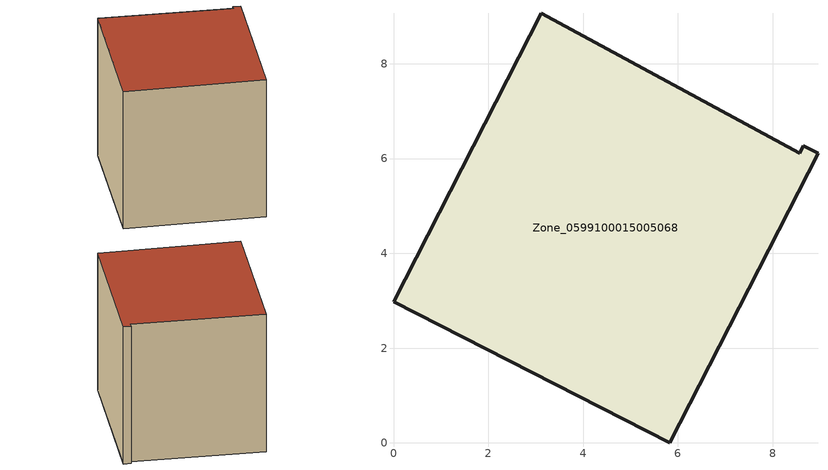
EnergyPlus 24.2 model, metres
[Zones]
Zone_0599100015005068
 floor ground (C_G): 5.83,0 0,2.98 3.12,9.07 8.57,6.11 8.64,6.26 8.96,6.11 z0.93
 wall outside (C_F): 5.83,0 8.96,6.11 8.64,6.26 8.57,6.11 3.12,9.07 0,2.98 5.83,0 z0.93:8.05
 roof outside (C_R): 0,2.98 5.83,0 8.96,6.11 8.64,6.26 8.57,6.11 3.12,9.07 z8.05
[BUILDING]
Pand.0599100015005068: North Axis=0; Terrain=City; Loads Convergence Tolerance Value=0.04; Temperature Convergence Tolerance Value=0.4; Solar Distribution=FullExterior; Maximum Number of Warmup Days=25; Minimum Number of Warmup Days=1
[Site:Location]
Rotterdam.The.Hague.AP_ZH_NLD Design_Conditions: Latitude=51.96; Longitude=4.45; Time Zone=1; Elevation=-4.5
[SITE:GROUNDTEMPERATURE:BUILDINGSURFACE]
18, 18, 18, 18, 18, 18, 18, 18, 18, 18, 18, 18
[MATERIAL] Thermal Absorptance=0.9; Solar Absorptance=0.7; Visible Absorptance=0.7
Name | Roughness | Thickness | Conductivity | Density | Specific Heat
G.TI.1946-1964 | MediumSmooth | 0.15 | 1 | 540 | 1210
F.TI.1946-1964 | Rough | 0.3 | 0.857143 | 1920 | 840
R.TI.1946-1964 | MediumRough | 0.2 | 0.277778 | 1500 | 1000
[CONSTRUCTION]
C_G: G.TI.1946-1964
C_F: F.TI.1946-1964
C_R: R.TI.1946-1964
[ZONE]
Zone_0599100015005068: Type=1; Multiplier=1; Ceiling Height=Autocalculate; Volume=Autocalculate; Floor Area=autocalculate; Part of Total Floor Area=Yes
[ZONEINFILTRATION:DESIGNFLOWRATE]
Infil_Zone_0599100015005068: Zone or ZoneList or Space or SpaceList=Zone_0599100015005068; Schedule=AlwaysOn; Design Flow Rate Calculation Method=Flow/Area; Flow Rate per Floor Area=0.003; Constant Term Coefficient=1; Temperature Term Coefficient=0; Velocity Term Coefficient=0; Velocity Squared Term Coefficient=0
[HVACTEMPLATE:ZONE:IDEALLOADSAIRSYSTEM]
Zone_0599100015005068: Maximum Heating Supply Air Temperature=50; Minimum Cooling Supply Air Temperature=13; Maximum Heating Supply Air Humidity Ratio=0.0156; Minimum Cooling Supply Air Humidity Ratio=0.0077; Heating Limit=NoLimit; Cooling Limit=NoLimit; Dehumidification Control Type=ConstantSensibleHeatRatio; Cooling Sensible Heat Ratio=0.7; Dehumidification Setpoint=60; Humidification Control Type=None; Humidification Setpoint=30; Outdoor Air Method=None; Outdoor Air Flow Rate per Person=0.00944; Outdoor Air Flow Rate per Zone Floor Area=0; Outdoor Air Flow Rate per Zone=0; Demand Controlled Ventilation Type=None; Outdoor Air Economizer Type=NoEconomizer; Heat Recovery Type=None; Sensible Heat Recovery Effectiveness=0.7; Latent Heat Recovery Effectiveness=0.65
[ZONECONTROL:THERMOSTAT]
ThermostatControl_Zone_0599100015005068: Zone or ZoneList=Zone_0599100015005068; Control Type Schedule=DualSetpointControlType; Control 1=Thermostat_Zone_0599100015005068; Temperature Difference Between Cutout And Setpoint=0
[THERMOSTATSETPOINT:DUALSETPOINT]
Thermostat_Zone_0599100015005068: Heating Setpoint Temperature Schedule=HeatingSetpoint_Zone_0599100015005068; Cooling Setpoint Temperature Schedule=CoolingSetpoint_Zone_0599100015005068
[SCHEDULE:COMPACT]
HeatingSetpoint_Zone_0599100015005068: Through: 12/31, For: AllDays, Until: 24:00, 21
CoolingSetpoint_Zone_0599100015005068: Through: 12/31, For: AllDays, Until: 24:00, 24
DualSetpointControlType: Through: 12/31, For: AllDays, Until: 24:00, 4
AlwaysOn: Through: 12/31, For: AllDays, Until: 24:00, 1
